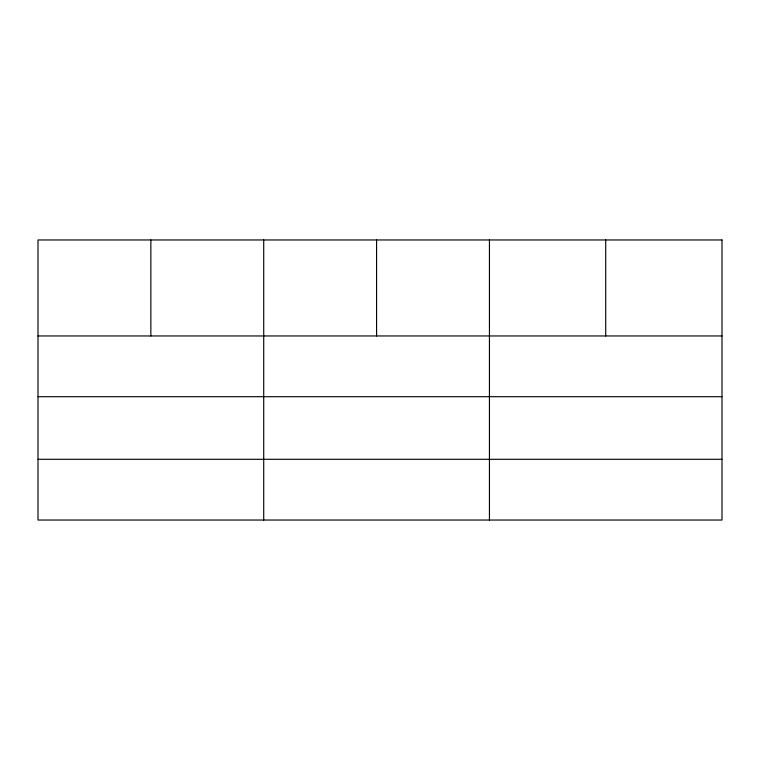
<?xml version="1.0" encoding="UTF-8"?>
<svg xmlns="http://www.w3.org/2000/svg" width="760" height="760" viewBox="0 0 760 760"><rect width="100%" height="100%" fill="white"/><g stroke="black" fill="none" stroke-linecap="round" stroke-linejoin="round"><path stroke-width="1.14" d="M38 335.958L722 335.958M38 396.701L722 396.701M38 459.296L722 459.296M605.72 239.96L605.72 335.958M489.44 239.96L489.44 520.039M376.58 239.96L376.58 335.958M263.72 239.96L263.72 520.039M150.86 239.96L150.86 335.958M722 239.96L38 239.96L38 520.039L722 520.039L722 239.96"/></g></svg>
